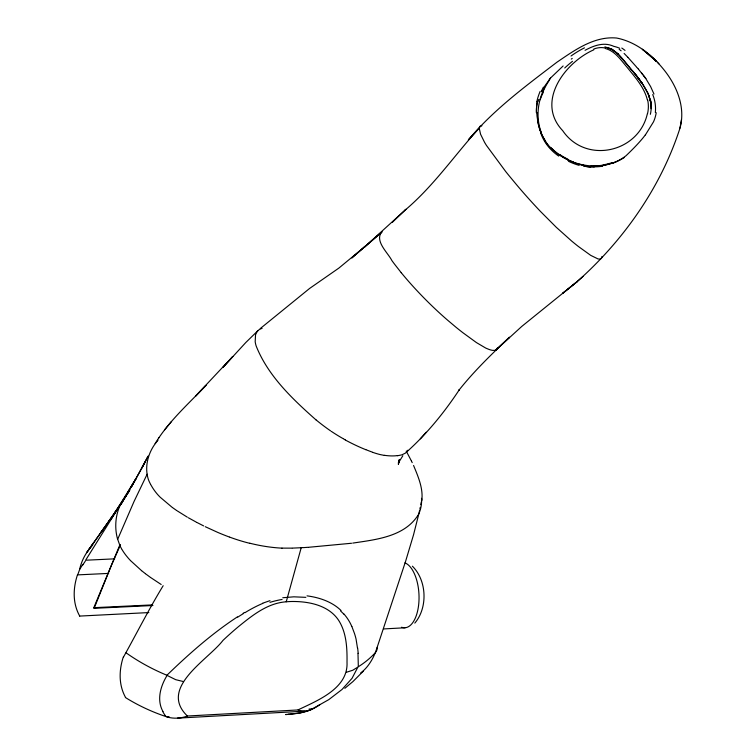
<?xml version="1.0" encoding="UTF-8"?>
<svg xmlns="http://www.w3.org/2000/svg" width="756" height="756" viewBox="0 0 756 756"><rect width="100%" height="100%" fill="white"/><g stroke="black" fill="none" stroke-linecap="round" stroke-linejoin="round"><path stroke-width="1.13" d="M650.358 114.317C653.978 99.745 644.821 86.146 636.155 75.317L642.42 83.699L636.117 75.231M651.105 108.694L650.859 102.977L648.081 93.196L651.133 103.109L650.585 100.283M421.763 500.803C423.436 488.527 418.134 476.563 413.57 465.479M508.391 338.225L509.346 337.308L495.766 350.16L521.801 326.394L576.96 281.78L562.483 293.47L576.45 282.215C623.18 240.966 660.829 187.611 679.984 128.123C685.626 107.73 677.244 86.77 664.713 70.762C652.626 55.33 636.24 41.854 616.612 38.036C594.169 35.948 574.588 50.236 557.011 62.153C525.807 85.957 493.706 109.648 468.37 139.869L479.2 128.085L479.871 126.337L481.903 125.751M298.11 709.856C317.633 700.472 348.308 688.461 347.013 662.265C347.193 648.043 346.531 632.781 338.688 620.402C329.04 605.726 310.111 601.587 293.602 601.492A64.336 36.751 -25.6 0 0 286.222 601.804C267.331 603.09 251.965 615.696 237.885 627.111A244.141 139.444 -25.6 0 0 223.001 640.379C207.985 660.016 158.127 687.875 187.384 716.017L297.845 709.96C305.651 713.305 313.778 709.015 320.062 704.507M601.87 256.605L601.634 257.824A66.055 10.905 46.1 0 1 599.952 259.034L598.657 259.015A58.231 9.611 46.1 0 1 597.977 258.911L590.72 255.367L578.434 246.513A89.501 14.77 46.1 0 1 571.678 241.06L556.312 227.32L540.417 211.387A104.697 17.284 46.1 0 1 516.376 184.502L509.138 175.789A176.687 29.163 46.1 0 1 505.688 171.517L486.486 145.483A73.294 12.096 46.1 0 1 484.53 142.27L480.57 134.237L479.2 128.085C454.432 155.386 433.471 186.193 405.055 210.168M399.073 459.95L398.374 464.335L399.565 459.431L398.327 463.012L402.844 455.736M656.217 112.71L656.17 113.013A36.335 36.203 -89.9 0 1 653.505 121.858L645.388 134.918M679.984 128.123L681.487 119.552M421.451 501.152L421.772 499.366A18.72 7.541 10.8 0 0 421.461 498.308M421.29 502.041L420.79 504.687M420.26 507.304L419.901 509.043M419.523 510.772L419.155 512.502M418.956 513.352L413.532 534.823L405.632 561.207L375.467 652.456L373.37 657.002A80.221 39.284 86.5 0 1 360.773 672.84M647.391 113.58C638.811 152.665 585.683 164.515 562.7 130.665C535.352 101.937 564.921 62.427 593.829 49.801M538.092 101.559L538.612 99.527M152.91 605.518L94.15 608.315L111.321 565.497L120.516 544.783M301.2 547.731L286.231 601.785M255.537 334.691L255.188 341.778A81.582 26.488 39.1 0 0 256.123 345.889C267.926 375.798 292.336 398.894 315.913 419.807M255.575 334.587L257.153 331.534A81.506 26.469 39.1 0 1 257.909 330.693L259.091 329.72A70.648 22.935 39.1 0 1 262.096 328.359M94.15 608.315L93.81 607.692L119.864 544.896M121.707 548.998L120.554 546.919A29.219 17.964 22.5 0 1 119.835 545.36L117.681 539.283L134.01 501.559L147.146 474.182M407.701 450.255L405.632 452.995L401.965 454.8A121.508 39.558 39.3 0 1 400.784 455.093L397.382 455.755M543.063 91.07C537.299 104.026 536.193 119.278 541.334 132.621M541.75 91.665L542.08 90.947M541.636 91.608L541.976 90.89M120.818 503.921C115.621 514.174 114.43 526.582 117.246 537.913A22.576 13.882 22.5 0 0 117.681 539.283M141.693 468.134L147.94 456.463M142.619 466.329L148.185 456.038M163.164 585.711C149.112 608.778 136.741 633.273 123.54 656.964M131.185 487.412L142.865 465.885M131.61 486.467L145.473 461.614M417.841 515.526C403.902 536.864 375.723 539.642 352.731 543.101M133.973 481.893L121.13 504.11L136.118 478.435L110.499 519.892L129.749 490.275L114.591 512.757M543.838 87.394L550.557 77.991L563.125 65.98M120.922 503.713L85.617 560.224L114.685 558.845M155.16 443.592C168.588 421.385 188.339 404.006 206.029 385.352L195.606 396.068L232.801 356.482L222.822 367.52M82.829 564.345L79.711 569.362L77.688 574.881L108.637 573.407M549.272 79.834L550.557 77.991M117 509.44L100.737 532.8L118.919 507.115L102.466 530.249M158.429 438.234L158.958 437.488M93.735 542.61L86.685 552.645L103.128 529.332L88.858 549.555M155.349 443.536C148.063 453.307 144.472 466.745 148.148 478.746A37.186 24.079 22.7 0 0 149.631 482.432L150.387 483.953M155.415 443.441L156.794 441.646M171.546 421.432L164.506 429.937M157.097 441.277L158.013 440.181M406.7 451.946C427.045 433.679 444.424 412.332 459.45 389.529L459.024 390.105C474.144 371.016 491.759 354.101 509.346 337.308M420.327 438.839L426.195 432.234M375.543 652.352L376.923 650.037L377.263 647.344M222.935 367.416L245.794 342.525L258.051 330.552M414.817 623.105C427.962 607.72 426.913 580.447 412.398 566.197M363.239 671.233L352.91 681.591L344.812 688.338M166.868 675.288C188.82 654.044 211.831 633.66 237.431 616.877M392.317 222.368L405.981 209.28L364.137 247.41L382.252 231.865M576.45 282.215L583.037 276.422M260.206 328.605L309.601 288.452L338.924 268.049L365.592 245.983L351.795 257.957L381.506 232.168C374.683 241.353 387.856 252.617 391.901 260.593A95.946 17.568 45.4 0 0 394.802 264.496L401.219 272.67M571.3 59.1L572.216 58.41M243.196 613.248L244.538 612.436M310.073 710.064L312.445 708.873L309.034 709.062M312.02 709.109L311.463 709.402L328.803 699.621L341.995 689.5L352.05 678.302L357.9 667.075L352.712 670.27L346.513 672.235M585.068 50.312C593.054 45.927 602.749 42.232 611.802 45.54A54.725 38.187 -60.7 0 1 613.74 46.343A59.062 41.372 -65.9 0 1 619.665 48.28M311.774 709.241L311.321 709.478M311.16 709.563L306.813 711.292M309.62 710.253L300.312 712.908L287.62 714.42M262.663 603.212L269.968 600.661M187.384 716.017C180.665 718.616 172.462 718.956 166.008 716.584A118.465 72.604 22 0 1 125.392 697.505M612.436 163.211L614.883 162.37L602.362 165.819M306.634 711.349L303.903 712.124A100.094 61.34 22 0 1 288.622 714.288M602.872 165.517L602.126 165.63M282.763 597.741L293.819 596.824L305.849 597.344M351.54 543.252L308.958 547.25M288.66 714.354L286.6 714.486M308.382 547.287L305.244 547.495M304.857 547.524L302.551 547.656M286.911 714.467L285.777 714.543M286.392 714.505L285.579 714.552M383.878 628.926L405.084 627.763M166.83 716.858L169.098 716.735M177.443 718.143L304.838 711.15M301.88 547.694L292.355 548.119M79.588 616.083L148.828 612.577M93.81 607.692L152.57 604.894M291.892 548.138L281.969 548.119M593.668 166.244L590.823 166.159M183.462 681.572L175.685 679.672L167.7 675.713M384.341 455.405L380.306 454.602A78.095 25.354 39.1 0 1 379.304 454.356L378.246 454.072A87.602 28.435 39.1 0 1 372.595 452.296L372.585 452.286M604.913 46.872L611.916 49.149L618.484 54.337L612.473 49.669L607.607 47.713M584.416 165.526L579.55 164.43M583.698 165.29L578.879 164.184A64.978 59.544 -24.5 0 1 575.297 163.069M605.367 48.516C615.204 51.096 621.016 60.263 627.291 67.539C635.229 77.386 644.178 87.261 647.353 99.83M249.839 543.337L246.872 542.581A126.328 81.846 22.7 0 1 229.682 537.129L229.503 537.072M575.288 163.088L573.341 162.389M229.153 536.949L228.265 536.618A161.113 104.375 22.7 0 1 217.728 532.394L205.226 526.677M607.333 47.666C618.928 51.493 625.25 62.852 632.961 71.527M365.772 449.678L365.441 449.536A116.575 37.913 39.1 0 1 345.275 439.992M568.408 160.3L567.728 159.97M203.638 525.902L196.872 522.443M196.371 522.179L188.329 517.747M345.199 439.822L343.763 439.019M187.327 517.17L177.008 510.735M161.179 584.492L150.435 577.386M559.686 155.065C578.879 168.437 607.144 170.582 626.062 155.708C632.139 149.868 638.111 143.905 643.441 137.365A112.105 110.178 -74.6 0 0 645.331 134.87M331.411 431.421L331.534 431.506A72.434 23.512 39.1 0 0 343.271 438.726M176.441 510.357L172.538 507.616M330.665 430.92L330.542 430.835A69.127 22.444 39.1 0 1 315.932 419.788M619.183 49.338L621.13 50.803M559.09 154.876L557.229 153.506M150.028 577.093L146.031 574.154M172.207 507.38L160.281 497.306A51.455 33.34 22.7 0 1 157.985 494.915L157.38 494.235A55.575 36.023 22.7 0 1 151.54 485.995L150.642 484.435M145.549 573.795L141.655 570.733M141.57 570.667L130.694 560.763M340.483 610.829L343.876 614.165M655.811 60.622L656.303 61.075L649.309 54.678M624.116 53.43L627.792 57.22M552.305 149.168L550.604 147.42M130.514 560.574L129.701 559.714A57.437 35.315 22.5 0 1 128.123 557.966L126.054 555.443A64.062 39.388 22.5 0 1 122.255 549.943L122.028 549.565M550.434 147.335L552.126 149.083A62.219 53.685 -7.8 0 0 557.276 153.459M617.992 53.827L636.061 75.165L632.866 71.225L642.487 83.925L647.769 93.073M627.924 57.361L636.561 67.038M658.079 62.918L658.911 63.835M637.024 67.558L638.073 68.73M638.31 68.994L645.747 78.473M641.485 72.841L642.78 74.447M643.413 75.279L645.69 78.397M645.785 78.539L650.632 86.609L653.968 94.046M544.868 140.106L544.443 139.406A65.035 57.163 -16.2 0 1 541.929 134.672L540.001 130.098M406.265 451.152L411.33 460.82M411.462 461.084L412.228 462.644M351.852 626.459L354.479 633.481A238.112 130.911 -22.7 0 1 356.067 639.141L357.456 647.92M651.114 105.812L650.84 103.005M357.985 653.307L358.325 666.754A173.965 107.853 22.4 0 0 375.515 652.485M397.25 455.613A132.886 43.101 39 0 1 384.331 455.31M372.16 452.069A116.641 37.857 39.1 0 1 365.762 449.603M401.2 272.661A77.065 14.109 45.4 0 0 447.788 320.327L456.133 327.357A116.925 21.404 45.4 0 0 462.804 332.649L476.431 342.581L485.654 348.025A65.999 12.077 45.4 0 0 486.514 348.412L488.905 349.376A87.989 16.103 45.4 0 0 492.931 350.415L495.388 350.302A71.357 13.06 45.4 0 0 497.316 348.034M652.73 94.576A36.033 34.502 77.9 0 1 655.348 112.549M624.428 157.409A61.633 61.51 27.5 0 1 614.902 162.417M564.723 67.993A84.53 57.796 -47.3 0 1 572.5 61.312M571.016 56.01A83.113 62.824 -49.1 0 1 584.482 47.836M621.782 48.053A66.641 42.024 87.3 0 1 625.023 50.416M542.713 91.089A59.544 47.335 -36 0 1 544.585 87.658M541.589 90.852A56.294 40.9 -46.4 0 1 543.356 87.261M540.171 99.745A54.612 45.54 -31.5 0 1 543.384 92.156M537.355 101.474A57.239 50.935 -16.1 0 0 536.458 112.757A58.259 50.737 -21 0 1 537.403 101.597M540.03 130.079A67.662 59.374 -22.7 0 1 537.053 112.71M550.018 147.637A60.159 52.835 -16 0 1 544.585 140.257M567.841 159.166A67.029 58.675 -11.3 0 1 559.534 154.375M573.492 162.077A67.653 61.104 -19.8 0 1 568.833 160.14M590.701 167.019A56.237 51.814 -26 0 1 583.481 166.065M601.984 165.28A53.723 48.885 -22.6 0 1 593.696 165.904M612.256 162.616A61.623 57.919 -26.7 0 1 602.797 164.94M543.29 91.117A57.862 43.583 -47.5 0 1 549.499 79.956M558.731 156.086A55.5 47.448 -5.6 0 1 540.672 132.801M593.819 49.027A30.561 21.159 -61.2 0 1 605.528 48.129M647.627 99.773A30.363 29.607 71.6 0 1 647.552 113.617M602.419 166.254A53.61 52.466 -53.1 0 1 594.065 166.83M594.027 167.18A54.602 52.344 -36.3 0 1 584.275 166.112M579.181 165.375A65.602 59.639 -18.6 0 1 568.427 161.274M567.765 159.696A64.468 56.199 -10.1 0 1 552.438 149.074M550.311 147.637A63.901 56.473 -15 0 1 537.365 112.786M536.836 101.691A53.61 43.026 -39.6 0 1 540.171 91.325M79.701 616.027A105.764 66.169 -28.8 0 1 77.443 574.9M125.543 697.401A104.848 65.602 -28.8 0 1 123.294 656.983M166.036 716.565A85.693 47.893 -25.9 0 1 162.823 711.604M281.979 548.157A121.376 78.633 22.7 0 1 249.849 543.224M421.612 500.765A74.683 47.826 23.3 0 1 417.917 515.554M82.65 565.157A47.354 8.061 -64.1 0 1 85.343 561.122M79.635 569.334A131.78 81.421 22.7 0 1 92.629 545.161M166.887 675.24A132.064 81.591 22.7 0 1 126.054 652.806M162.975 711.528A78.851 44.084 -26.3 0 1 166.906 675.722M307.012 595.86A107.465 60.99 -25.3 0 1 341.022 610.498M344.018 614.089A148.28 81.601 -22.3 0 1 351.795 626.478M357.616 647.864A336.042 183.755 -24.6 0 1 358.174 653.25M237.762 617.132A137.762 75.449 -23.4 0 1 243.498 613.522M244.887 612.729A75.694 42.128 -23.2 0 1 262.748 603.392M269.968 602.343A53.459 25.912 -22.5 0 1 282.092 599.451M401.587 627.234A32.725 15.725 87.2 0 0 415.016 618.72L415.649 617.312A32.801 15.763 87.2 0 0 418.786 591.702A32.3 15.517 87.2 0 0 418.002 585.796A32.791 15.753 87.2 0 0 404.97 562.88M643.866 50.397L642.335 49.272L656.813 61.586L643.866 50.397"/></g></svg>
